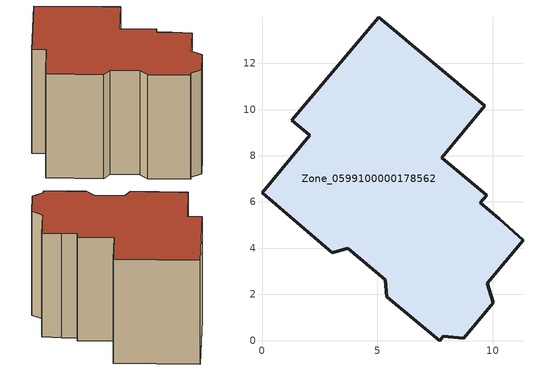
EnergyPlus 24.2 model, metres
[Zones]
Zone_0599100000178562
 floor ground (C_G): 9.74,6.29 9.46,5.96 10.28,5.28 11.3,4.35 9.76,2.49 10.02,1.63 8.74,0.09 7.85,0.18 7.7,0 5.41,1.9 5.33,2.64 3.72,3.99 3.05,3.81 0,6.41 2.07,8.9 1.3,9.54 5.06,13.99 9.64,10.16 7.78,7.92 z0
 wall outside (C_F): 3.05,3.81 3.72,3.99 5.33,2.64 5.41,1.9 7.7,0 7.85,0.18 8.74,0.09 10.02,1.63 9.76,2.49 11.3,4.35 10.28,5.28 9.46,5.96 9.74,6.29 7.78,7.92 9.64,10.16 5.06,13.99 1.3,9.54 2.07,8.9 0,6.41 3.05,3.81 z0:8.35
 roof outside (C_R): 11.3,4.35 10.28,5.28 9.46,5.96 9.74,6.29 7.78,7.92 9.64,10.16 5.06,13.99 1.3,9.54 2.07,8.9 0,6.41 3.05,3.81 3.72,3.99 5.33,2.64 5.41,1.9 7.7,0 7.85,0.18 8.74,0.09 10.02,1.63 9.76,2.49 z8.35
[BUILDING]
Pand.0599100000178562: North Axis=0; Terrain=City; Loads Convergence Tolerance Value=0.04; Temperature Convergence Tolerance Value=0.4; Solar Distribution=FullExterior; Maximum Number of Warmup Days=25; Minimum Number of Warmup Days=1
[Site:Location]
Rotterdam.The.Hague.AP_ZH_NLD Design_Conditions: Latitude=51.96; Longitude=4.45; Time Zone=1; Elevation=-4.5
[SITE:GROUNDTEMPERATURE:BUILDINGSURFACE]
18, 18, 18, 18, 18, 18, 18, 18, 18, 18, 18, 18
[MATERIAL] Thermal Absorptance=0.9; Solar Absorptance=0.7; Visible Absorptance=0.7
Name | Roughness | Thickness | Conductivity | Density | Specific Heat
G.TC.1946 | MediumSmooth | 0.15 | 1 | 540 | 1210
F.TC.1946 | Rough | 0.3 | 0.857143 | 1920 | 840
R.TC.1946 | MediumRough | 0.2 | 0.909091 | 1500 | 1000
[CONSTRUCTION]
C_G: G.TC.1946
C_F: F.TC.1946
C_R: R.TC.1946
[ZONE]
Zone_0599100000178562: Type=1; Multiplier=1; Ceiling Height=Autocalculate; Volume=Autocalculate; Floor Area=autocalculate; Part of Total Floor Area=Yes
[ZONEINFILTRATION:DESIGNFLOWRATE]
Infil_Zone_0599100000178562: Zone or ZoneList or Space or SpaceList=Zone_0599100000178562; Schedule=AlwaysOn; Design Flow Rate Calculation Method=Flow/Area; Flow Rate per Floor Area=0.003; Constant Term Coefficient=1; Temperature Term Coefficient=0; Velocity Term Coefficient=0; Velocity Squared Term Coefficient=0
[HVACTEMPLATE:ZONE:IDEALLOADSAIRSYSTEM]
Zone_0599100000178562: Maximum Heating Supply Air Temperature=50; Minimum Cooling Supply Air Temperature=13; Maximum Heating Supply Air Humidity Ratio=0.0156; Minimum Cooling Supply Air Humidity Ratio=0.0077; Heating Limit=NoLimit; Cooling Limit=NoLimit; Dehumidification Control Type=ConstantSensibleHeatRatio; Cooling Sensible Heat Ratio=0.7; Dehumidification Setpoint=60; Humidification Control Type=None; Humidification Setpoint=30; Outdoor Air Method=None; Outdoor Air Flow Rate per Person=0.00944; Outdoor Air Flow Rate per Zone Floor Area=0; Outdoor Air Flow Rate per Zone=0; Demand Controlled Ventilation Type=None; Outdoor Air Economizer Type=NoEconomizer; Heat Recovery Type=None; Sensible Heat Recovery Effectiveness=0.7; Latent Heat Recovery Effectiveness=0.65
[ZONECONTROL:THERMOSTAT]
ThermostatControl_Zone_0599100000178562: Zone or ZoneList=Zone_0599100000178562; Control Type Schedule=DualSetpointControlType; Control 1=Thermostat_Zone_0599100000178562; Temperature Difference Between Cutout And Setpoint=0
[THERMOSTATSETPOINT:DUALSETPOINT]
Thermostat_Zone_0599100000178562: Heating Setpoint Temperature Schedule=HeatingSetpoint_Zone_0599100000178562; Cooling Setpoint Temperature Schedule=CoolingSetpoint_Zone_0599100000178562
[SCHEDULE:COMPACT]
HeatingSetpoint_Zone_0599100000178562: Through: 12/31, For: AllDays, Until: 24:00, 21
CoolingSetpoint_Zone_0599100000178562: Through: 12/31, For: AllDays, Until: 24:00, 24
DualSetpointControlType: Through: 12/31, For: AllDays, Until: 24:00, 4
AlwaysOn: Through: 12/31, For: AllDays, Until: 24:00, 1
